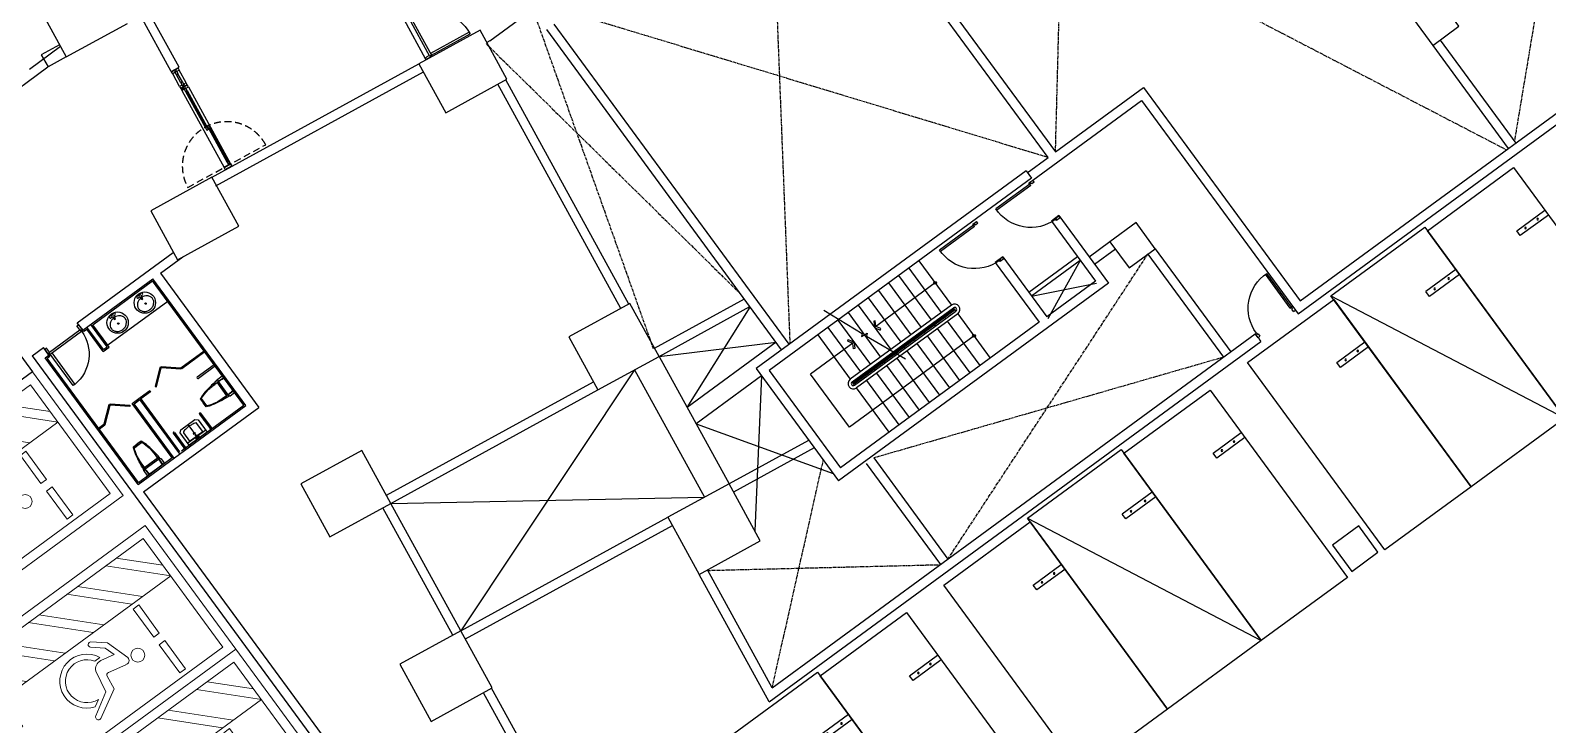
# Model space of a CAD drawing. Header units: millimetres. Extents: x 78082221 to 78451133, y -34402202 to -34172290.
# Drawn here: x 78268981 to 78301626, y -34266856 to -34251908 of the extents above; entities that cross this region are included whole.
import ezdxf

# ---------------------------------------------------------------- set-up
doc = ezdxf.new("R2010")
doc.units = ezdxf.units.MM
doc.header["$LTSCALE"] = 100
doc.header["$MEASUREMENT"] = 0
for name, pattern in [('XR-B2$0$CENTER', [2, 1.25, -0.25, 0.25, -0.25]), ('XR-B2$0$CENTER2', [1.125, 0.75, -0.125, 0.125, -0.125]), ('XR-B2$0$새 블럭1$0$XR-B2$0$XR-지하3층$0$XR-지하3층$0$51A1코아(1층)-1$0$HID', [2.3, 1.5, -0.8])]:
    doc.linetypes.add(name, pattern=pattern)
doc.layers.get('0').update_dxf_attribs({"color": 2, "linetype": 'CONTINUOUS'})
doc.layers.add('E-PLAN', color=115, linetype='CONTINUOUS')
doc.layers.add('Z', color=115, linetype='CONTINUOUS')

# ---------------------------------------------------------------- blocks, each defined once
blk = doc.blocks.new('XR-B2$0$2P-Dr204')
at = {"color": 0}
for p, q in [((29, 50), (29, 955)), ((65, 50), (65, 956)), ((29, 50), (0, 50)), ((0, 50), (0, -50)), ((29, 14), (29, 50)), ((65, 50), (29, 50)), ((50, 14), (29, 14)), ((50, -50), (50, 14)), ((950, 14), (950, -50)), ((971, 14), (950, 14)), ((971, 14), (950, 14)), ((971, 50), (971, 14)), ((1000, 50), (971, 50)), ((1000, -50), (1000, 50)), ((50, -50), (0, -50)), ((1000, -50), (950, -50))]:
    blk.add_line(p, q, dxfattribs=at)
blk.add_arc((65, 50), 906, 0, 92.2294, dxfattribs=at)
blk = doc.blocks.new('XR-B2$0$XR-지하3층$0$장애인 주차')
at = {"layer": 'E-PLAN', "lineweight": 5}
for p, q in [((4572, 3795), (4572, -805)), ((5572, 2795), (4572, 3795)), ((5572, 3078), (4855, 3795)), ((5572, 2045), (4572, 3045)), ((5572, 1762), (4572, 2762)), ((3699, 2009), (4214, 1851)), ((5572, 1012), (4572, 2012)), ((3689, 1485), (3600, 1888)), ((3992, 1503), (3925, 1810)), ((3925, 1810), (4151, 1741)), ((4151, 1741), (4355, 1493)), ((4214, 1851), (4443, 1569)), ((5572, 729), (4572, 1729)), ((4055, 1528), (4053, 1393)), ((3348, 969), (3257, 820)), ((5572, -21), (4572, 979)), ((5572, -304), (4572, 696)), ((5323, -805), (4572, -54)), ((5041, -805), (4572, -336))]:
    blk.add_line(p, q, dxfattribs=at)
at = {"layer": 'E-PLAN', "ltscale": 4}
for p, q in [((4165, -1005), (4165, -805)), ((4165, -805), (4165, -905))]:
    blk.add_line(p, q, dxfattribs=at)
at = {"layer": 'E-PLAN', "lineweight": 5}
for points in [[(3842, -1005), (2472, -1005), (2472, 3995), (5772, 3995), (5772, -1005), (4402, -1005)], [(3842, -805), (2672, -805), (2672, 3795), (5572, 3795), (5572, -805), (4402, -805)]]:
    blk.add_lwpolyline(points, dxfattribs=at)
for points in [[(3523, 2720), (2773, 2720), (2773, 2870), (3523, 2870)], [(4473, 2720), (3723, 2720), (3723, 2870), (4473, 2870)]]:
    blk.add_lwpolyline(points, close=True, dxfattribs=at)
for points in [[(3094, 715, -1.000002), (2987, 770), (3330, 1379), (3640, 1415)], [(3992, 1503, -0.343093), (3870, 1283), (3381, 1194), (3094, 715)]]:
    blk.add_lwpolyline(points, format="xyb", dxfattribs=at)
at = {"layer": 'E-PLAN', "ltscale": 4}
for points in [[(3842, -695), (3842, -1115), (4402, -1115), (4402, -695)], [(3892, -745), (3892, -1065), (4352, -1065), (4352, -745)]]:
    blk.add_lwpolyline(points, close=True, dxfattribs=at)
at = {"layer": 'E-PLAN'}
for points in [[(4161, -797), (4152, -916), (4058, -916), (4021, -1003), (3982, -990), (3988, -973), (4011, -981), (4046, -898), (4136, -898), (4137, -881), (4072, -881), (4072, -863), (4138, -863), (4142, -810)], [(4167, -882), (4169, -863)]]:
    blk.add_lwpolyline(points, dxfattribs=at)
at = {"layer": 'E-PLAN', "lineweight": 5}
blk.add_circle((3613, 2216), 150, dxfattribs=at)
for centre, radius, start, end in [((3682, 1922), 88.4, 79.1143, 202.3185), ((3810, 1000), 582, 198.006, 65.0949), ((3809, 1000), 462, 183.8525, 58.2396), ((3632, 1473), 57.7, 276.2786, 12.4353), ((4394, 1537), 58.8, 227.9655, 33.7904)]:
    blk.add_arc(centre, radius, start, end, dxfattribs=at)
at = {"layer": 'E-PLAN'}
for centre, radius, start, end in [((4127, -942), 89.2, 206.535, 62.4866), ((4127, -942), 71.5, 192.8781, 56.1688), ((4140, -787), 22.8, 335.1173, 274.9698)]:
    blk.add_arc(centre, radius, start, end, dxfattribs=at)
blk = doc.blocks.new('XR-B2$0$XR-지하3층$0$확장형 주차')
at = {"layer": 'E-PLAN'}
for p, q in [((0, 3965), (800, 3965)), ((800, 3835), (800, 3965)), ((0, 3835), (800, 3835))]:
    blk.add_line(p, q, dxfattribs=at)
blk.add_lwpolyline([(2500, 5100), (0, 5100), (0, 0), (2500, 0)], close=True, dxfattribs=at)
blk.add_lwpolyline([(2500, 5100), (0, 0)], dxfattribs=at)
for centre in [(238, 3900), (613, 3900)]:
    blk.add_circle(centre, 17.5, dxfattribs=at)
blk = doc.blocks.new('XR-B2$0$XR-지하3층$0$일반형 주차')
at = {"layer": 'E-PLAN'}
for p, q in [((750, 3865), (0, 3865)), ((0, 3735), (750, 3735)), ((750, 3735), (750, 3865))]:
    blk.add_line(p, q, dxfattribs=at)
blk.add_lwpolyline([(2300, 5000), (0, 5000), (0, 0), (2300, 0)], close=True, dxfattribs=at)
for centre in [(238, 3800), (563, 3800)]:
    blk.add_circle(centre, 17.5, dxfattribs=at)
blk = doc.blocks.new('XR-B2$0$XR-B1$0$XR-주상복합코어$0$84A-CORE(기준층)$0$A$C31EC7A83')
at = {"layer": 'E-PLAN'}
for p, q in [((14495, 13830), (15445, 13830)), ((14495, 13723), (15445, 13723)), ((14495, 13680), (15445, 13680))]:
    blk.add_line(p, q, dxfattribs=at)
for points in [[(14470, 13680), (14470, 13680), (14495, 13680), (14495, 13723), (14510, 13723), (14510, 13787), (14495, 13830), (14470, 13830), (14470, 13680)], [(15470, 13680), (15470, 13680), (15445, 13680), (15445, 13723), (15430, 13723), (15430, 13787), (15445, 13830), (15470, 13830), (15470, 13680)]]:
    blk.add_lwpolyline(points, dxfattribs=at)
blk.add_lwpolyline([(15445, 12730), (15405, 12730), (15405, 13680), (15445, 13680), (15445, 12730)], close=True, dxfattribs=at)
blk.add_arc((15445, 13680), 950, 180, 270, dxfattribs=at)
blk = doc.blocks.new('XR-B2$0$XR-B2$0$XR-지하3층$0$1712-PL$0$FSD1000')
at = {"layer": 'E-PLAN'}
for p, q in [((25, -101), (865, -101)), ((40, -146), (850, -146))]:
    blk.add_line(p, q, dxfattribs=at)
for points in [[(25, 739), (25, -101), (70, -101), (70, 739)], [(-5, -251), (-5, -101), (25, -101), (25, -146), (40, -146), (40, -251)], [(895, -251), (895, -101), (865, -101), (865, -146), (850, -146), (850, -251)]]:
    blk.add_lwpolyline(points, close=True, dxfattribs=at)
blk.add_arc((25, -101), 840, 360, 86.9291, dxfattribs=at)

msp = doc.modelspace()

# ---------------------------------------------------------------- linework, layer by layer
at = {"layer": 'Z', "ltscale": 0.5}
for p, q in [((78296303, -34257734.4), (78327312, -34235000.2)), ((78287992.5, -34250373.6), (78291037.5, -34254527)), ((78269177.9, -34251428), (78269755, -34252480.1)), ((78272014.1, -34252791.9), (78271360.1, -34251599.7)), ((78272179.2, -34252701.3), (78271525.3, -34251509.1)), ((78269755, -34252480.1), (78271070.1, -34251758.7)), ((78278657.3, -34251908.1), (78277342.2, -34252629.5)), ((78279234.4, -34252960.2), (78278657.3, -34251908.1)), ((78285144.9, -34258785.1), (78280092.5, -34251893.8)), ((78285306.2, -34258666.9), (78280253.8, -34251775.6)), ((78268959.8, -34252742.4), (78269629.5, -34252251.4)), ((78299152.9, -34252235.1), (78300778.9, -34254452.9)), ((78299314.2, -34252116.8), (78300940.2, -34254334.6)), ((78272876.8, -34255078.9), (78277341.8, -34252629.6)), ((78277342.2, -34252629.5), (78277919.3, -34253681.6)), ((78267820, -34253826.1), (78269360.5, -34252696.6)), ((78272014.1, -34252791.9), (78272179.2, -34252701.3)), ((78272973, -34255254.2), (78277438, -34252804.9)), ((78277919.3, -34253681.6), (78279234.4, -34252960.2)), ((78281685.3, -34257895.9), (78279037, -34253068.3)), ((78281860.6, -34257799.7), (78279212.3, -34252972.1)), ((78291037.5, -34254527), (78292932.8, -34253137.5)), ((78292932.8, -34253137.5), (78296303, -34257734.4)), ((78272888.3, -34255072.7), (78271573.1, -34255794.1)), ((78273465.4, -34256124.8), (78272888.3, -34255072.7)), ((78271573.1, -34255794.1), (78272150.3, -34256846.2)), ((78272150.3, -34256846.2), (78273465.4, -34256124.8)), ((78292206.6, -34256459.8), (78291759, -34256787.9)), ((78269988.3, -34258204.3), (78272050.9, -34256692.1)), ((78271780, -34257138.7), (78272263.7, -34256784.1)), ((78291568.1, -34256865.9), (78290874.5, -34258118.4)), ((78292324.9, -34256621.1), (78291877.3, -34256949.2)), ((78271780, -34257138.7), (78273896.7, -34260025.9)), ((78270106.6, -34258365.6), (78271618.7, -34257257)), ((78273617.2, -34259982.9), (78271618.7, -34257257)), ((78290519.7, -34257634.5), (78291922.9, -34257349.8)), ((78281882.2, -34257787.1), (78280566.9, -34258508.3)), ((78282507.2, -34258927), (78281882.2, -34257787.1)), ((78270554.1, -34258781.5), (78270199.3, -34258297.6)), ((78270634.7, -34258722.4), (78270280, -34258238.5)), ((78280566.9, -34258508.3), (78281191.9, -34259648.2)), ((78284940.8, -34266064.6), (78295335.2, -34258443.9)), ((78269020.5, -34258913.8), (78269262.5, -34258736.5)), ((78270554.1, -34258781.5), (78270634.7, -34258722.4)), ((78284875.2, -34266360.6), (78295453.5, -34258605.2)), ((78269020.5, -34258913.8), (78275252.5, -34267414.1)), ((78269300.1, -34258956.9), (78269380.7, -34258897.8)), ((78271298.6, -34261682.8), (78269300.1, -34258956.9)), ((78281191.9, -34259648.2), (78282507.2, -34258927)), ((78276642, -34261916.2), (78281096, -34259472.7)), ((78276738.2, -34262091.6), (78281192.2, -34259648)), ((78271215.5, -34259945.8), (78271336.4, -34259857.1)), ((78272072.8, -34261115.2), (78271215.5, -34259945.8)), ((78271298.6, -34261682.8), (78273617.2, -34259982.9)), ((78272193.8, -34261026.5), (78271336.4, -34259857.1)), ((78271416.8, -34261844.1), (78273896.7, -34260025.9)), ((78285725.3, -34260735.3), (78284013.9, -34261673.6)), ((78276113.2, -34260951.7), (78274797.9, -34261672.8)), ((78276738.2, -34262091.6), (78276113.2, -34260951.7)), ((78285844.6, -34260898), (78284110.1, -34261849)), ((78287125.7, -34261114.8), (78288722.1, -34263292.3)), ((78286964.4, -34261233.1), (78288560.8, -34263410.6)), ((78274797.9, -34261672.8), (78275422.9, -34262812.7)), ((78284012.6, -34261670.8), (78282697.3, -34262391.9)), ((78284685.7, -34262898.3), (78284012.6, -34261670.8)), ((78271416.8, -34261844.1), (78275413.8, -34267295.8)), ((78275422.9, -34262812.7), (78276738.2, -34262091.6)), ((78278243.6, -34264835.4), (78276738.2, -34262091.6)), ((78278068.2, -34264931.6), (78276562.8, -34262187.8)), ((78278243.6, -34264835.4), (78282697.3, -34262391.9)), ((78282697.3, -34262391.9), (78283370.4, -34263619.5)), ((78278339.8, -34265010.7), (78282793.5, -34262567.3)), ((78283370.4, -34263619.5), (78284685.7, -34262898.3)), ((78284875.2, -34266360.6), (78283371.3, -34263621.5)), ((78284940.8, -34266064.6), (78283546.6, -34263525.3)), ((78278243.6, -34264835.4), (78276928.3, -34265556.5)), ((78278916.6, -34266062.9), (78278243.6, -34264835.4)), ((78276928.3, -34265556.5), (78277601.4, -34266784.1)), ((78277601.4, -34266784.1), (78278916.6, -34266062.9)), ((78280471.2, -34269341.5), (78278728.3, -34266167.2)), ((78280730.9, -34269399), (78278903.6, -34266070.9))]:
    msp.add_line(p, q, dxfattribs=at)
at = {"layer": 'Z', "linetype": 'XR-B2$0$CENTER', "ltscale": 0.5}
for p, q in [((78304148.2, -34234846.1), (78300910.4, -34254294)), ((78291037.5, -34254527), (78291375.8, -34241627.2)), ((78284843.4, -34246416.5), (78285322.3, -34258655.1)), ((78285004.7, -34246298.2), (78300738.1, -34254478.7)), ((78290876.3, -34254645.2), (78279956.6, -34251336.3)), ((78282389.1, -34258763.3), (78279795.4, -34251454.5)), ((78278785.8, -34252194.6), (78284271.7, -34257594.1)), ((78288722.1, -34263292.3), (78293023.7, -34256728.7)), ((78294649.7, -34258946.5), (78287125.7, -34261114.8)), ((78284940.8, -34266064.6), (78286040.9, -34261165.8)), ((78283551.9, -34263535), (78288560.8, -34263410.6))]:
    msp.add_line(p, q, dxfattribs=at)
at = {"layer": 'Z'}
for p, q in [((78278866.3, -34252135.7), (78279779.2, -34251466.4)), ((78269610.7, -34252217.1), (78269216.4, -34252433.4)), ((78278866.3, -34252135.7), (78278801.6, -34252171.1)), ((78269216.4, -34252433.4), (78269360.6, -34252696.4)), ((78269755, -34252480.1), (78269360.6, -34252696.4)), ((78272192, -34253116.3), (78272042.9, -34252844.5)), ((78272218.2, -34253039.3), (78272122, -34252863.9)), ((78272253.2, -34253020), (78272157.1, -34252844.7)), ((78272332.3, -34253039.4), (78272183.2, -34252767.6)), ((78272278.7, -34253160), (78272230.5, -34253186.5)), ((78272240.1, -34253204), (78273149.5, -34254861.8)), ((78272319.2, -34253223.4), (78272742.4, -34253994.9)), ((78272336.7, -34253213.8), (78272759.9, -34253985.3)), ((78272354.2, -34253204.1), (78272777.5, -34253975.7)), ((78272380.4, -34253127.1), (78273289.8, -34254784.8)), ((78272819.9, -34254032.2), (78273207, -34254737.9)), ((78272837.4, -34254022.6), (78273224.5, -34254728.3)), ((78272855, -34254013), (78273242.1, -34254718.6)), ((78273289.8, -34254784.8), (78273149.5, -34254861.8)), ((78273173.2, -34254904.9), (78273149.5, -34254861.8)), ((78273173.2, -34254904.9), (78273157, -34254875.5)), ((78273173.2, -34254904.9), (78273313.4, -34254828)), ((78273289.8, -34254784.8), (78273313.4, -34254828)), ((78273313.4, -34254828), (78273291.8, -34254788.5)), ((78290403.1, -34254930.1), (78284596.5, -34259187.2)), ((78290521.4, -34255091.4), (78284876, -34259230.2)), ((78290403.1, -34254930.1), (78290521.4, -34255091.4)), ((78291112.6, -34255897.9), (78290951.3, -34256016.1)), ((78291112.6, -34255897.9), (78292176.9, -34257349.5)), ((78290951.4, -34256016.1), (78291897.4, -34257306.5)), ((78289902.9, -34256784.8), (78289741.6, -34256903)), ((78289902.9, -34256784.8), (78290849, -34258075.1)), ((78289741.6, -34256903), (78290687.7, -34258193.4)), ((78270321.9, -34258244.9), (78271612.3, -34257298.9)), ((78273575.3, -34259976.4), (78271612.3, -34257298.9)), ((78292176.9, -34257349.5), (78286370.3, -34261606.6)), ((78291897.4, -34257306.5), (78290849, -34258075.1)), ((78271302.3, -34257625.4, 0), (78271349.5, -34257590.8, 0)), ((78271318.8, -34257648, 0), (78271321.3, -34257646.2, 0)), ((78271328, -34257646.9, 0), (78271379, -34257704.3, 0)), ((78271401.6, -34257687.8, 0), (78271362.2, -34257621.8, 0)), ((78271363.6, -34257615.2, 0), (78271366.1, -34257613.4, 0)), ((78271379, -34257704.3, 0), (78271401.6, -34257687.8, 0)), ((78270715.5, -34258055.6, 0), (78270762.8, -34258021, 0)), ((78270732.1, -34258078.2, 0), (78270734.6, -34258076.4, 0)), ((78270741.3, -34258077.1, 0), (78270792.3, -34258134.5, 0)), ((78270814.9, -34258117.9, 0), (78270775.5, -34258052, 0)), ((78270776.8, -34258045.4, 0), (78270779.3, -34258043.6, 0)), ((78270792.3, -34258134.5, 0), (78270814.9, -34258117.9, 0)), ((78270124.3, -34258389.8), (78270106.6, -34258365.6)), ((78270124.3, -34258389.8), (78270192.9, -34258339.6)), ((78270547.6, -34258823.4), (78270192.9, -34258339.6)), ((78270676.7, -34258728.8), (78270321.9, -34258244.9)), ((78290687.7, -34258193.4), (78286413.3, -34261327.1)), ((78270547.6, -34258823.4), (78270676.7, -34258728.8)), ((78272221.9, -34259170.7), (78272717.9, -34258807)), ((78272735.7, -34258831.2), (78272239.7, -34259194.9)), ((78269342, -34258963.3), (78269398.5, -34258921.9)), ((78271305, -34261640.8), (78269342, -34258963.3)), ((78269398.5, -34258921.9), (78269380.7, -34258897.8)), ((78271766.8, -34259165.6), (78271665.7, -34259578.5)), ((78271795.9, -34259172.8), (78271766.8, -34259165.6)), ((78271795.9, -34259172.8), (78271797.9, -34259142.8)), ((78271797.9, -34259142.8), (78272221.9, -34259170.7)), ((78272221.9, -34259170.7), (78272220, -34259200.6)), ((78272572.3, -34259369.5), (78272939.2, -34259100.4)), ((78272962.9, -34259132.7), (78272595.9, -34259401.7)), ((78271694.9, -34259585.6), (78271795.9, -34259172.8)), ((78272220, -34259200.6), (78271795.9, -34259172.8)), ((78284596.5, -34259187.2), (78286370.3, -34261606.6)), ((78284876, -34259230.2), (78286413.3, -34261327.1)), ((78271173.5, -34259939.3), (78271342.9, -34259815.1)), ((78271342.9, -34259815.1), (78271548.5, -34259664.4)), ((78272200.2, -34260984.5), (78271342.9, -34259815.1)), ((78271566.3, -34259688.6), (78271360.6, -34259839.3)), ((78271548.5, -34259664.4), (78271566.3, -34259688.6)), ((78271665.7, -34259578.5), (78271694.9, -34259585.6)), ((78270665.9, -34259972.7), (78270564.9, -34260385.5)), ((78270594, -34260392.7), (78270695.1, -34259979.9)), ((78270695.1, -34259979.9), (78270665.9, -34259972.7)), ((78270695.1, -34259979.9), (78270697, -34259949.9)), ((78271119.1, -34260007.7), (78270695.1, -34259979.9)), ((78270697, -34259949.9), (78271121.1, -34259977.7)), ((78271121.1, -34259977.7), (78271119.1, -34260007.7)), ((78272030.9, -34261108.7), (78271173.5, -34259939.3)), ((78272232.5, -34260960.9), (78273575.3, -34259976.4)), ((78272643.3, -34260151.2), (78272870.9, -34260461.8)), ((78270447.7, -34260471.4), (78270564.9, -34260385.5)), ((78270582.6, -34260409.7), (78270465.4, -34260495.6)), ((78270564.9, -34260385.5), (78270582.6, -34260409.7)), ((78270564.9, -34260385.5), (78270594, -34260392.7)), ((78272369.6, -34260395.3), (78272591.4, -34260697.8)), ((78272619.1, -34260169), (78272846.8, -34260479.5)), ((78272875, -34260458.8), (78272842.7, -34260482.5)), ((78272880.9, -34260466.9), (78272848.6, -34260490.6)), ((78272875, -34260458.8), (78272880.9, -34260466.9)), ((78272894.9, -34260469.1), (78272897.8, -34260473.1)), ((78272054.5, -34260582.9), (78272282.2, -34260893.4)), ((78272078.7, -34260565.1), (78272306.4, -34260875.7)), ((78272753.3, -34260517), (78272370.3, -34260797.9)), ((78272481.5, -34260599.4), (78272531.6, -34260562.7)), ((78272487.7, -34260556.3), (78272524.3, -34260606.4)), ((78272842.7, -34260482.5), (78272848.6, -34260490.6)), ((78272846.5, -34260504.5), (78272849.4, -34260508.6)), ((78271305, -34261640.8), (78272063.1, -34261085)), ((78272278.2, -34260896.4), (78272310.4, -34260872.7)), ((78272278.2, -34260896.4), (78272284.1, -34260904.4)), ((78272281.9, -34260918.4), (78272284.9, -34260922.5)), ((78272284.1, -34260904.4), (78272316.4, -34260880.8)), ((78272310.4, -34260872.7), (78272316.4, -34260880.8)), ((78272330.3, -34260882.9), (78272333.3, -34260887))]:
    msp.add_line(p, q, dxfattribs=at)
at = {"layer": 'Z', "linetype": 'XR-B2$0$새 블럭1$0$XR-B2$0$XR-지하3층$0$XR-지하3층$0$51A1코아(1층)-1$0$HID'}
msp.add_line((78272368.5, -34255290.2), (78274044.5, -34254370.8), dxfattribs=at)
at = {"layer": 'Z', "ltscale": 10}
for p, q in [((78288097.9, -34256868.1), (78288798.6, -34257823.8)), ((78287662.4, -34257187.4), (78288363.1, -34258143.1)), ((78287880.2, -34257027.8), (78288580.8, -34257983.5)), ((78288448.2, -34257346), (78287141.8, -34258303.8)), ((78287226.9, -34257506.7), (78287927.6, -34258462.4)), ((78287444.7, -34257347.1), (78288145.3, -34258302.7)), ((78288798.6, -34257823.8), (78286621.1, -34259420.2)), ((78286791.4, -34257826), (78287492.1, -34258781.7)), ((78287009.2, -34257666.3), (78287709.8, -34258622)), ((78286355.9, -34258145.3), (78287056.6, -34259100.9)), ((78286573.7, -34257985.6), (78287274.3, -34258941.3)), ((78286662.5, -34259476.7), (78288840, -34257880.3)), ((78288857.7, -34257904.5), (78286680.2, -34259500.9)), ((78288875.4, -34257928.7), (78286697.9, -34259525.1)), ((78286715.7, -34259549.3), (78288893.2, -34257952.8)), ((78288934.6, -34258009.3), (78286757.1, -34259605.7)), ((78288639.9, -34258064.1), (78288622.2, -34258039.9)), ((78288675.4, -34258112.5), (78288657.7, -34258088.3)), ((78289417.5, -34259124.6), (78288716.8, -34258168.9)), ((78288857.7, -34257904.5), (78288840, -34257880.3)), ((78288875.4, -34257928.7), (78288857.7, -34257904.5)), ((78288875.4, -34257928.7), (78288893.2, -34257952.8)), ((78288934.6, -34258009.3), (78289635.2, -34258965)), ((78285920.4, -34258464.6), (78286621.1, -34259420.2)), ((78286138.2, -34258304.9), (78286838.8, -34259260.6)), ((78289284.9, -34258487.1), (78286603.4, -34260453.1)), ((78287986.7, -34258543), (78287969, -34258518.8)), ((78288204.4, -34258383.4), (78288186.7, -34258359.2)), ((78288239.9, -34258431.8), (78288222.2, -34258407.6)), ((78288982, -34259443.9), (78288281.3, -34258488.2)), ((78288422.2, -34258223.7), (78288404.5, -34258199.6)), ((78288457.7, -34258272.1), (78288439.9, -34258247.9)), ((78289199.7, -34259284.3), (78288499.1, -34258328.6)), ((78286706.3, -34258623.1), (78285766.7, -34259311.9)), ((78287551.2, -34258862.3), (78287533.5, -34258838.1)), ((78287769, -34258702.7), (78287751.2, -34258678.5)), ((78287804.4, -34258751.1), (78287786.7, -34258726.9)), ((78288546.5, -34259763.2), (78287845.8, -34258807.5)), ((78288022.2, -34258591.4), (78288004.4, -34258567.2)), ((78288764.2, -34259603.5), (78288063.6, -34258647.9)), ((78287115.7, -34259181.6), (78287098, -34259157.4)), ((78287333.5, -34259022), (78287315.7, -34258997.8)), ((78287368.9, -34259070.3), (78287351.2, -34259046.1)), ((78288111, -34260082.5), (78287410.3, -34259126.8)), ((78287586.7, -34258910.7), (78287568.9, -34258886.5)), ((78288328.7, -34259922.8), (78287628.1, -34258967.2)), ((78286603.4, -34260453.1), (78285766.7, -34259311.9)), ((78286680.2, -34259500.9), (78286662.5, -34259476.7)), ((78286898, -34259341.2), (78286880.2, -34259317)), ((78286933.4, -34259389.6), (78286915.7, -34259365.4)), ((78287675.5, -34260401.8), (78286974.8, -34259446.1)), ((78287151.2, -34259230), (78287133.4, -34259205.8)), ((78287893.2, -34260242.1), (78287192.6, -34259286.4)), ((78286697.9, -34259525.1), (78286680.2, -34259500.9)), ((78286715.7, -34259549.3), (78286697.9, -34259525.1)), ((78287457.7, -34260561.4), (78286757.1, -34259605.7))]:
    msp.add_line(p, q, dxfattribs=at)
at = {"layer": 'Z', "ltscale": 100}
for p, q in [((78291509, -34256785.2), (78290460.6, -34257553.9)), ((78291568.1, -34256865.9), (78290519.7, -34257634.5))]:
    msp.add_line(p, q, dxfattribs=at)
at = {"layer": 'Z', "linetype": 'Continuous'}
for p, q in [((78270321.9, -34258244.9), (78271612.3, -34257298.9)), ((78271612.3, -34257298.9), (78271937.5, -34257742.5)), ((78271937.5, -34257742.5), (78270647.1, -34258688.5)), ((78270106.6, -34258365.6), (78269988.3, -34258204.3)), ((78270647.1, -34258688.5), (78270321.9, -34258244.9)), ((78269380.7, -34258897.8), (78269262.5, -34258736.5))]:
    msp.add_line(p, q, dxfattribs=at)
at = {"layer": 'Z', "extrusion": (-9.16918e-13, 1.69739e-13, -1)}
for p, q in [((78283111.4, -34260028, 0), (78284470.6, -34257865.4)), ((78282507.4, -34258926.9), (78285026.6, -34258623.8)), ((78281981.4, -34259215.5), (78278243.6, -34264835.4)), ((78284714.8, -34259348.5), (78284566.7, -34262680.9, 0)), ((78283305.5, -34260381.7, 0), (78286252, -34261445.3)), ((78276738.2, -34262091.6), (78283486.5, -34261959.3))]:
    msp.add_line(p, q, dxfattribs=at)
at = {"layer": 'Z', "linetype": 'XR-B2$0$CENTER2', "ltscale": 0.5}
msp.add_line((78295335.2, -34258443.9), (78295453.5, -34258605.2), dxfattribs=at)
at = {"layer": 'Z', "ltscale": 0.5, "extrusion": (-9.16918e-13, 1.69739e-13, -1)}
for p, q in [((78285026.6, -34258623.8), (78283111.4, -34260028, 0)), ((78282507.4, -34258926.9), (78284012.6, -34261670.8)), ((78281981.4, -34259215.5), (78283486.5, -34261959.3)), ((78284714.8, -34259348.5), (78283305.5, -34260381.7, 0))]:
    msp.add_line(p, q, dxfattribs=at)
at = {"layer": 'Z', "ltscale": 0.5}
for points in [[(78290546.9, -34255134.7), (78292889.7, -34253417), (78296259.9, -34258013.9), (78327591.5, -34235043.2), (78327118.5, -34234398.1)], [(78290428.7, -34254973.4), (78290876.3, -34254645.2), (78287831.2, -34250491.9)], [(78293023.7, -34256728.7), (78294649.7, -34258946.5)], [(78293185, -34256610.4), (78294811, -34258828.2)]]:
    msp.add_lwpolyline(points, dxfattribs=at)
for points in [[(78299303.6, -34251256.6), (78298739.1, -34251670.5), (78299152.9, -34252235.1), (78299717.5, -34251821.2)], [(78292771.1, -34256045.9), (78292206.6, -34256459.8), (78292620.5, -34257024.3), (78293185, -34256610.4)], [(78297560.4, -34262578.4), (78296995.9, -34262992.2), (78297409.7, -34263556.8), (78297974.3, -34263142.9)]]:
    msp.add_lwpolyline(points, close=True, dxfattribs=at)
at = {"layer": 'Z'}
for points in [[(78272091.2, -34252818.1), (78272042.9, -34252844.5), (78272018.9, -34252800.7), (78272159.2, -34252723.8), (78272183.2, -34252767.6), (78272135, -34252794), (78272125.4, -34252776.5), (78272081.5, -34252800.6)], [(78272088.3, -34252802.5), (78272123.4, -34252783.3), (78272157.1, -34252844.7), (78272122, -34252863.9)], [(78272240.2, -34253089.9), (78272192, -34253116.3), (78272216.1, -34253160.2), (78272356.4, -34253083.2), (78272332.3, -34253039.4), (78272284.1, -34253065.8), (78272293.7, -34253083.4), (78272249.9, -34253107.4)], [(78272332.2, -34253153.5), (78272380.4, -34253127.1), (78272356.4, -34253083.2), (78272216.1, -34253160.2), (78272240.1, -34253204), (78272288.3, -34253177.6), (78272278.7, -34253160), (78272322.6, -34253136)], [(78272251.8, -34253100.6), (78272286.9, -34253081.4), (78272253.2, -34253020), (78272218.2, -34253039.3)], [(78272320.6, -34253142.8), (78272285.5, -34253162), (78272319.2, -34253223.4), (78272354.2, -34253204.1)], [(78272777.5, -34253975.7), (78272742.4, -34253994.9), (78272776.1, -34254056.3), (78272811.1, -34254037.1)], [(78272821.3, -34253951.6), (78272786.2, -34253970.9), (78272819.9, -34254032.2), (78272855, -34254013)], [(78273289.8, -34254784.8), (78273289.8, -34254784.8), (78273167, -34254852.2), (78273167, -34254852.2)], [(78273242.1, -34254718.6), (78273207, -34254737.9), (78273240.7, -34254799.3), (78273275.7, -34254780)], [(78273210.9, -34259775.5), (78272998.1, -34259485.1), (78273143.2, -34259378.7), (78273356.1, -34259669)], [(78272520.9, -34260284.5), (78272590.7, -34260295.2), (78272782.9, -34260557.3), (78272399.8, -34260838.2), (78272207.7, -34260576.1), (78272218.4, -34260506.2)], [(78271432.5, -34261324.2), (78271722.8, -34261111.4), (78271829.2, -34261256.5), (78271538.9, -34261469.4)]]:
    msp.add_lwpolyline(points, close=True, dxfattribs=at)
at = {"layer": 'Z', "elevation": 0}
for points in [[(78271353.2, -34257675.2, 0.0644354), (78271315.8, -34257717, 0.0917189), (78271288.3, -34257779.3, 0.1035985), (78271286.4, -34257845.8, 0.1139123), (78271310.4, -34257901.6, 0.1139123), (78271356.4, -34257941.2, 0.1035985), (78271420.4, -34257959.5, 0.0917189), (78271488, -34257951.9, 0.0847847), (78271553.8, -34257919, 0.0847847), (78271605, -34257866.2, 0.0917189), (78271632.5, -34257803.9, 0.1035985), (78271634.4, -34257737.4, 0.1139123), (78271610.4, -34257681.6, 0.1139123), (78271564.4, -34257642, 0.1035985), (78271500.4, -34257623.7, 0.0917189), (78271432.8, -34257631.3, 0.0644354), (78271381.6, -34257654.3, 0.0847847)], [(78270766.4, -34258105.4, 0.0644354), (78270729.1, -34258147.2, 0.0917189), (78270701.5, -34258209.4, 0.1035985), (78270699.7, -34258276, 0.1139123), (78270723.6, -34258331.7, 0.1139123), (78270769.6, -34258371.4, 0.1035985), (78270833.6, -34258389.6, 0.0917189), (78270901.3, -34258382.1, 0.0847847), (78270967.1, -34258349.2, 0.0847847), (78271018.2, -34258296.3, 0.0917189), (78271045.8, -34258234.1, 0.1035985), (78271047.6, -34258167.5, 0.1139123), (78271023.7, -34258111.8, 0.1139123), (78270977.7, -34258072.2, 0.1035985), (78270913.7, -34258053.9, 0.0917189), (78270846, -34258061.5, 0.0644354), (78270794.9, -34258084.5, 0.0847847)]]:
    msp.add_lwpolyline(points, format="xyb", dxfattribs=at)
at = {"layer": 'Z', "ltscale": 0.5, "elevation": 0}
for points in [[(78282410.9, -34258751.4), (78284343.1, -34257691.5)], [(78282507.1, -34258926.7), (78284462.3, -34257854.2)]]:
    msp.add_lwpolyline(points, dxfattribs=at)
at = {"layer": 'Z', "ltscale": 10}
msp.add_lwpolyline([(78286051.5, -34257934.7), (78286879.2, -34258434.7), (78286864.3, -34258501.4), (78286983.7, -34258425.5), (78286968.8, -34258492.3), (78287813, -34258980.1)], dxfattribs=at)
for points in [[(78287126, -34258166.2), (78287141.8, -34258303.8), (78287268.3, -34258360.1), (78287282, -34258328.7), (78287173.6, -34258280.5), (78287160.1, -34258162.6)], [(78286579.8, -34258566.7), (78286706.3, -34258623.1), (78286721.9, -34258760.8), (78286687.7, -34258764.4), (78286674.4, -34258646.4), (78286566, -34258598.1)]]:
    msp.add_lwpolyline(points, close=True, dxfattribs=at)
at = {"layer": 'Z'}
for points in [[(78273011.3, -34259432.1, 0.0306362), (78272807.6, -34259624.4, 0.0459768), (78272685.9, -34259766.2, 0.0422743), (78272637.9, -34259843.5), (78272699.3, -34259927.4)], [(78273235, -34259754.2, -0.0298669), (78273016.3, -34259907.1, -0.0460727), (78272846.6, -34259979.5, -0.0305041), (78272786, -34259996.4, -0.2913025), (78272776.5, -34259992.8), (78272718.8, -34259914.3), (78272661.4, -34259835.8, -0.2913025), (78272660.8, -34259825.6, -0.0305041), (78272695.1, -34259772.8, -0.0460727), (78272815.2, -34259632.8, -0.0298876), (78273026.8, -34259470.2)], [(78273032, -34259460.3), (78273011.3, -34259432.1, -0.4142136), (78273013.4, -34259418.1), (78273108.6, -34259348.3, -0.4142136), (78273122.6, -34259350.5), (78273376.8, -34259697.3, -0.4142136), (78273374.6, -34259711.2), (78273279.5, -34259781, -0.4142136), (78273265.5, -34259778.9), (78273244.8, -34259750.6)], [(78273265.5, -34259778.9, -0.0306362), (78273020.8, -34259915.3, -0.0459768), (78272849, -34259988.6, -0.0422743), (78272760.8, -34260011.2), (78272699.3, -34259927.4)], [(78272558.2, -34260640.5), (78272689.7, -34260544.1), (78272558.2, -34260364.7, 0.2728149), (78272546.1, -34260359.5, 0.0701454), (78272500.1, -34260372.1, 0.0326796), (78272453.5, -34260396, 0.0236712), (78272393.3, -34260435.8, 0.0236712), (78272337.2, -34260481.2, 0.0326796), (78272300.5, -34260518.5, 0.0701454), (78272274.6, -34260558.6, 0.2728149), (78272275.9, -34260571.7), (78272407.4, -34260751), (78272547, -34260648.7)], [(78271453.7, -34261348.3, -0.0298669), (78271300.8, -34261129.6, -0.0460727), (78271228.4, -34260959.9, -0.0305041), (78271211.6, -34260899.3, -0.2913025), (78271215.2, -34260889.7), (78271293.6, -34260832.1), (78271372.2, -34260774.6, -0.2913025), (78271382.4, -34260774, -0.0305041), (78271435.1, -34260808.4, -0.0460727), (78271575.1, -34260928.4, -0.0298876), (78271737.7, -34261140.1)], [(78271775.9, -34261124.5, 0.0306362), (78271583.5, -34260920.8, 0.0459768), (78271441.7, -34260799.2, 0.0422743), (78271364.4, -34260751.1), (78271280.6, -34260812.6)], [(78272574.3, -34260689.1), (78272535.3, -34260631.3, -1), (78272545.2, -34260624.1), (78272588.6, -34260678.6, -0.4140454), (78272587, -34260691.5, -0.4140454), (78272574.3, -34260689.1)], [(78271429.1, -34261378.8, -0.0306362), (78271292.7, -34261134, -0.0459768), (78271219.3, -34260962.2, -0.0422743), (78271196.8, -34260874), (78271280.6, -34260812.6)], [(78271747.6, -34261145.2), (78271775.9, -34261124.5, -0.4142136), (78271789.9, -34261126.7), (78271859.6, -34261221.8, -0.4142136), (78271857.5, -34261235.8), (78271510.7, -34261490.1, -0.4142136), (78271496.7, -34261487.9), (78271426.9, -34261392.7, -0.4142136), (78271429.1, -34261378.8), (78271457.3, -34261358.1)]]:
    msp.add_lwpolyline(points, format="xyb", dxfattribs=at)
for points in [[(78272997.8, -34259496.3, -0.4084311), (78273010.2, -34259498.3), (78273106.9, -34259629.8), (78273203.3, -34259761.6, -0.4084311), (78273201.4, -34259774.1, -0.0247229), (78273013.8, -34259902.8, -0.0460514), (78272845.1, -34259974.8, -0.0305185), (78272785, -34259991.5, -0.2896446), (78272780.5, -34259989.8), (78272722.9, -34259911.4), (78272665.4, -34259832.8, -0.2896446), (78272665.1, -34259828, -0.0305185), (78272699.1, -34259775.8, -0.0460514), (78272818.6, -34259636.5, -0.0247229)], [(78273138.4, -34259397.8, -0.3360878), (78273159.9, -34259401.4), (78273339.5, -34259646.4, -0.3693323), (78273336.5, -34259669.6, -0.0149273), (78273235, -34259754.2), (78273026.8, -34259470.2, -0.0149679)], [(78271711.7, -34261111, -0.4084311), (78271709.7, -34261123.5), (78271578.1, -34261220.2), (78271446.3, -34261316.5, -0.4084311), (78271433.9, -34261314.7, -0.0247229), (78271305.1, -34261127.1, -0.0460514), (78271233.2, -34260958.3, -0.0305185), (78271216.5, -34260898.2, -0.2896446), (78271218.2, -34260893.8), (78271296.6, -34260836.2), (78271375.1, -34260778.7, -0.2896446), (78271379.9, -34260778.4, -0.0305185), (78271432.2, -34260812.4, -0.0460514), (78271571.4, -34260931.8, -0.0247229)], [(78271810.2, -34261251.7, -0.3360878), (78271806.6, -34261273.1), (78271561.6, -34261452.8, -0.3693323), (78271538.4, -34261449.7, -0.0149273), (78271453.7, -34261348.3), (78271737.7, -34261140.1, -0.0149679)]]:
    msp.add_lwpolyline(points, format="xyb", close=True, dxfattribs=at)
for centre, radius in [((78271444.1, -34257769.4, 0), 230), ((78271460.4, -34257791.6, 0), 15), ((78270857.4, -34258199.6, 0), 230), ((78270873.7, -34258221.8, 0), 15), ((78272726.2, -34260289.8), 15), ((78272161.7, -34260703.7), 15), ((78272506.1, -34260581.4), 15), ((78272549.6, -34260686), 15.3), ((78272593, -34260654.2), 15.3)]:
    msp.add_circle(centre, radius, dxfattribs=at)
at = {"layer": 'Z', "ltscale": 10}
for centre in [(78288448.2, -34257346), (78288448.2, -34257346), (78289284.9, -34258487.1), (78289284.9, -34258487.1)]:
    msp.add_circle(centre, 30, dxfattribs=at)
at = {"layer": 'Z', "linetype": 'XR-B2$0$새 블럭1$0$XR-B2$0$XR-지하3층$0$XR-지하3층$0$51A1코아(1층)-1$0$HID'}
msp.add_arc((78273206.5, -34254830.5), 955.8, 28.7471, 208.7471, dxfattribs=at)
at = {"layer": 'Z'}
for centre, radius, start, end in [((78271293.8, -34257649, 0), 25, 70.30273, 2.19114), ((78271324.3, -34257650.2, 0), 5, 41.63788, 126.24693), ((78271374.5, -34257589.8, 0), 25, 250.30273, 182.19114), ((78271366.5, -34257619.2, 0), 5, 126.24693, 210.85599), ((78270707.1, -34258079.1, 0), 25, 70.30273, 2.19114), ((78270737.5, -34258080.4, 0), 5, 41.63788, 126.24693), ((78270787.7, -34258020, 0), 25, 250.30273, 182.19114), ((78270779.8, -34258049.4, 0), 5, 126.24693, 210.85599), ((78272584.1, -34259385.6), 20, 126.24693, 306.24693), ((78272631.2, -34260160.1), 15, 36.24693, 216.24693), ((78272886.8, -34260475), 10, 36.24693, 126.24693), ((78272066.6, -34260574), 15, 36.24693, 216.24693), ((78272854.5, -34260498.6), 10, 126.24693, 216.24693), ((78272290, -34260912.5), 10, 126.24693, 216.24693), ((78272322.3, -34260888.9), 10, 36.24693, 126.24693)]:
    msp.add_arc(centre, radius, start, end, dxfattribs=at)
at = {"layer": 'Z', "ltscale": 10}
for centre, radius, start, end in [((78288866.6, -34257916.6), 115, 306.24693, 126.24693), ((78288866.6, -34257916.6), 45, 306.24693, 126.24693), ((78286689.1, -34259513), 115, 126.24693, 306.24693), ((78286689.1, -34259513), 45, 126.24693, 306.24693)]:
    msp.add_arc(centre, radius, start, end, dxfattribs=at)

# ---------------------------------------------------------------- block references
at = {"layer": 'Z', "xscale": -1}
for name, p, rotation in [('XR-B2$0$XR-B1$0$XR-주상복합코어$0$84A-CORE(기준층)$0$A$C31EC7A83', (78282175.6, -34232322.2), 118.7469131793761), ('XR-B2$0$XR-지하3층$0$일반형 주차', (78303850.8, -34258896.5), 36.24693370121151), ('XR-B2$0$XR-지하3층$0$확장형 주차', (78301995.9, -34260256.4), 36.24693370121151), ('XR-B2$0$XR-지하3층$0$일반형 주차', (78264993.5, -34262214.2), 306.2469333569375), ('XR-B2$0$XR-지하3층$0$일반형 주차', (78299979.7, -34261734.6), 36.24693370121151), ('XR-B2$0$XR-B2$0$XR-지하3층$0$1712-PL$0$FSD1000', (78269444.7, -34258976.5), 216.2469306259515), ('XR-B2$0$XR-지하3층$0$일반형 주차', (78297318.3, -34263685.8), 36.24693370121151), ('XR-B2$0$XR-지하3층$0$확장형 주차', (78295463.4, -34265045.7), 36.24693370121151), ('XR-B2$0$XR-지하3층$0$일반형 주차', (78293447.3, -34266523.9), 36.24693370121151), ('XR-B2$0$XR-지하3층$0$일반형 주차', (78290785.9, -34268475), 36.24693370121151), ('XR-B2$0$XR-지하3층$0$확장형 주차', (78288931, -34269835), 36.24693370121151)]:
    msp.add_blockref(name, p, dxfattribs=dict(at, rotation=rotation))
at = {"layer": 'Z', "extrusion": (6.876e-13, 6.299e-13, -1), "zscale": -1, "rotation": 233.7531735422009}
for p in [(-78290506.6, -34255164.2, 0), (-78289296.9, -34256051.1, 0)]:
    msp.add_blockref('XR-B2$0$2P-Dr204', p, dxfattribs=at)
at = {"layer": 'Z', "extrusion": (6.299e-13, -6.876e-13, -1), "zscale": -1, "rotation": 323.7531735422008}
msp.add_blockref('XR-B2$0$2P-Dr204', (-78296171.3, -34257893, 0), dxfattribs=at)
at = {"layer": 'Z', "lineweight": 5, "xscale": -1}
for p, rotation in [((78269216.9, -34266274.9), 306.2469342978895), ((78271642.6, -34269583.6), 306.2469333569375), ((78273593.8, -34272244.9), 306.2469333569375)]:
    msp.add_blockref('XR-B2$0$XR-지하3층$0$장애인 주차', p, dxfattribs=dict(at, rotation=rotation))

doc.saveas('drawing.dxf')
